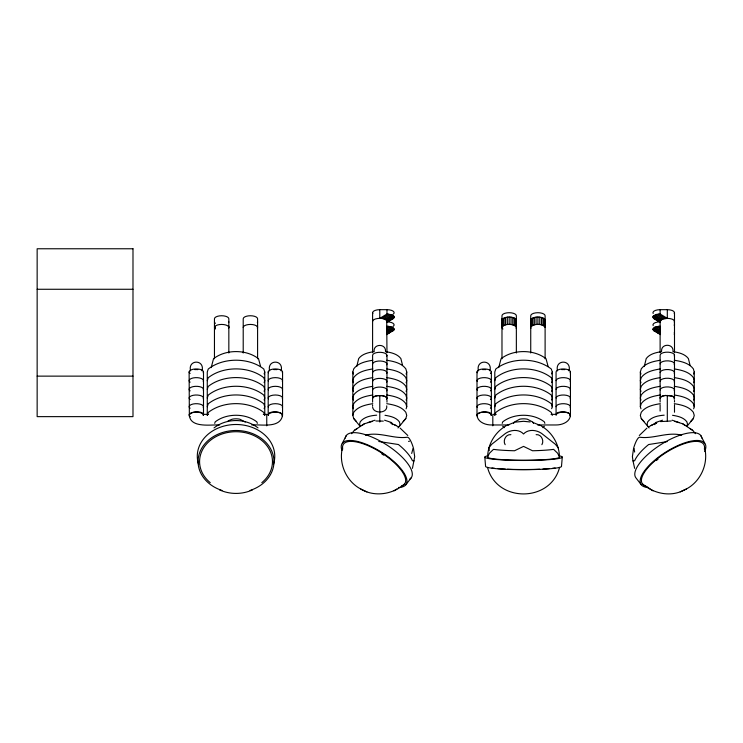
<?xml version="1.0" encoding="UTF-8"?>
<svg xmlns="http://www.w3.org/2000/svg" width="743" height="743" viewBox="0 0 743 743"><rect width="100%" height="100%" fill="white"/><g stroke="black" fill="none" stroke-linecap="round" stroke-linejoin="round"><path stroke-width="1.11" d="M413.006 448.503L411.687 453.462M562.284 457.103L561.494 466.372A37.949 3.306 0 0 1 523.546 469.678A37.949 3.306 0 0 1 485.588 466.372L484.798 457.103M541.517 426.092C552.346 432.565 559.275 444.481 559.488 457.103A35.943 3.13 0 0 1 523.546 460.233A35.943 3.13 0 0 1 487.603 457.103C487.817 444.481 494.736 432.565 505.574 426.092M342.542 447.453C338.13 464.069 346.925 482.913 362.649 489.925M374.035 351.002C373.785 343.572 385.775 343.572 385.533 351.002M412.449 468.359L414.696 456.666L413.47 448.233A14.488 3.446 76 0 0 407.025 437.274C393.307 439.057 379.543 431.553 365.407 435.166M661.558 350.854C661.307 343.424 673.297 343.424 673.056 350.854M356.733 366.55L358.693 358.572C362.287 353.807 368.565 352.526 374.128 351.615M644.255 366.55L646.215 358.572C649.809 353.807 656.088 352.526 661.651 351.615M211.179 367.636L213.529 358.73C225.658 349.21 246.388 349.21 258.518 358.73L260.607 366.55M498.702 367.636L501.051 358.73C513.172 349.21 533.911 349.21 546.04 358.73L548.13 366.55M376.645 415.17C370.785 415.634 364.098 416.86 360.253 421.736L359.566 424.095L360.253 426.454L353.742 418.55L352.832 415.411L352.832 371.983L353.742 368.834C358.191 362.955 365.937 361.367 372.81 360.244M352.832 415.411L353.742 412.263C358.191 406.384 365.937 404.796 372.81 403.672M406.124 374.073L406.737 371.983L405.817 368.834C401.378 362.955 393.632 361.367 386.759 360.244M406.124 382.766L406.737 380.667L405.817 377.518C401.378 371.639 393.632 370.051 386.759 368.927M406.124 391.45L406.737 389.351L405.817 386.202C401.378 380.323 393.632 378.735 386.759 377.611M406.124 400.133L406.737 398.034L405.817 394.895C401.378 389.007 393.632 387.419 386.759 386.304M397.96 427.922L399.307 426.454L400.003 424.095L399.307 421.736C395.982 417.325 390.168 416.136 385.013 415.291M406.124 408.817L406.737 406.727L406.737 371.983M399.307 426.454L405.817 418.55L406.737 415.411L405.817 412.263C401.378 406.384 393.632 404.796 386.759 403.672M640.958 408.817L640.345 406.727L640.345 371.983L641.265 368.834C645.704 362.955 653.459 361.367 660.332 360.244M640.345 406.727L641.265 403.579C645.704 397.7 653.459 396.112 660.332 394.988M693.646 374.073L694.259 371.983L693.34 368.834C688.9 362.955 681.155 361.367 674.282 360.244M693.646 382.766L694.259 380.667L693.34 377.518C688.9 371.639 681.155 370.051 674.282 368.927M693.646 391.45L694.259 389.351L693.34 386.202C688.9 380.323 681.155 378.735 674.282 377.611M693.646 400.133L694.259 398.034L693.34 394.895C688.9 389.007 681.155 387.419 674.282 386.304M693.646 408.817L694.259 406.727L694.259 371.983M672.536 415.291C677.69 416.136 683.504 417.325 686.829 421.736L687.516 424.095L686.829 426.454L693.34 418.55L694.259 415.411L693.34 412.263C688.9 406.384 681.155 404.796 674.282 403.672M203.498 371.983L203.498 415.198A7.189 3.037 0 0 0 198.167 412.263A7.189 3.037 0 0 0 190.087 413.675L189.363 414.408C189.344 428.646 211.774 424.392 219.603 424.968M190.087 413.675L189.363 414.399L189.363 415.987A7.189 3.037 0 0 0 190.087 416.712A7.17 3.028 -3.1 0 1 189.354 415.978L189.121 371.983M228.835 326.168L228.593 328.257L228.835 327.468A7.189 3.037 0 0 0 221.646 324.431A7.189 3.037 0 0 0 214.458 327.468L215.424 328.991M257.338 326.948L257.589 326.168M257.338 328.257L257.589 327.468A7.189 3.037 0 0 0 250.4 324.431A7.189 3.037 0 0 0 243.212 327.468M393.911 328.415L386.722 332.762L386.722 334.331L393.911 329.985L394.161 329.205L392.053 327.05L386.973 326.168M386.666 322.453L393.196 318.571L393.911 317.837L393.911 316.267L392.053 314.902L386.973 314.01L379.784 318.357A7.189 3.037 0 0 0 372.596 321.394M501.98 320.084L502.222 319.304C505.872 316.174 512.466 316.174 516.106 319.304L516.357 320.084M502.222 319.304L501.98 327.468A7.189 3.037 0 0 0 502.946 328.991M530.734 320.084L530.976 319.304C534.626 316.174 541.22 316.174 544.86 319.304L545.111 320.084M530.976 319.304L530.734 327.468A7.189 3.037 0 0 0 530.976 328.257M660.425 322.453L653.896 318.571L652.93 317.047L653.171 316.267L656.524 314.419L660.118 314.01L667.307 318.357A7.189 3.037 0 0 1 674.245 322.183M660.425 334.61L653.896 330.719L652.93 329.205L655.038 327.05L660.118 326.168M660.118 352.721L660.118 321.394L662.217 319.249L667.307 318.357L667.307 309.673L660.118 309.673A7.189 3.037 0 0 0 653.171 313.49M207.269 380.667L208.254 377.713C223.225 365.955 248.821 365.955 263.793 377.713L264.777 380.667L264.118 382.626M207.269 389.351L208.254 386.406C223.225 374.639 248.821 374.639 263.793 386.406L264.777 389.351L264.118 391.32M207.269 398.034L208.254 395.09C223.225 383.332 248.821 383.332 263.793 395.09L264.777 398.034L264.118 400.003M207.269 406.727L208.254 403.774C223.225 392.016 248.821 392.016 263.793 403.774L264.777 406.727L264.118 408.687M214.699 423.361L215.191 421.885C226.42 413.062 245.627 413.062 256.855 421.885L257.338 423.361M264.118 373.943L264.777 371.983L263.793 369.03C248.821 357.272 223.225 357.272 208.254 369.03L207.269 371.983L207.269 415.411L208.254 412.458C223.225 400.7 248.821 400.7 263.793 412.458L264.777 415.411L264.777 371.983M494.792 380.667L495.767 377.713C510.747 365.955 536.344 365.955 551.315 377.713L552.3 380.667L551.64 382.626M494.792 389.351L495.767 386.406C510.747 374.639 536.344 374.639 551.315 386.406L552.3 389.351L551.64 391.32M494.792 398.034L495.767 395.09C510.747 383.332 536.344 383.332 551.315 395.09L552.3 398.034L551.64 400.003M494.792 406.727L495.767 403.774C510.747 392.016 536.344 392.016 551.315 403.774L552.3 406.727L551.64 408.687M502.222 423.361L502.714 421.885C513.942 413.062 533.14 413.062 544.378 421.885L544.86 423.361M551.64 373.943L552.3 371.983L551.315 369.03C536.344 357.272 510.747 357.272 495.767 369.03L494.792 371.983L494.792 415.411L495.767 412.458C510.747 400.7 536.344 400.7 551.315 412.458L552.3 415.411M559.572 467.375C550.526 502.77 496.556 502.77 487.51 467.375M541.879 444.685C544.452 440.655 541.136 433.977 536.13 434.655M487.603 457.103L489.423 453.267L493.482 449.348A34.717 3.028 0 0 0 514.555 450.76L523.546 446.385L532.527 450.76A34.717 3.028 0 0 0 553.609 449.348L557.668 453.267L559.488 457.103M342.356 443.209L346.349 435.472M405.854 484.733L411.167 477.86M351.532 433.689L354.365 430.373L364.395 423.77L372.401 421.374M639.286 435.491L646.949 428.126M403.124 421.485L405.817 418.55M690.646 421.485L693.34 418.55M386.666 334.61L393.911 329.985M502.222 326.679C505.872 323.558 512.466 323.558 516.106 326.679L516.357 327.468A7.189 3.037 0 0 1 516.106 328.257M530.976 326.679C534.626 323.558 541.22 323.558 544.86 326.679L545.111 327.468M542.938 427.68L544.378 426.306M360.764 489.043C374.509 497.346 392.871 494.485 404.601 483.916M354.365 430.373L357.374 428.405M361.702 425.535L364.395 423.77M394.069 490.844L396.892 488.996M214.012 427.903C226.559 418.105 245.487 418.105 258.035 427.903M393.196 314.224A7.189 3.037 0 0 0 386.973 309.673L379.784 309.673L379.784 318.357L381.642 318.459L388.83 314.113M381.642 318.459L383.379 318.766L390.567 314.419M383.379 318.766L384.865 319.249L392.053 314.902M384.865 319.249L386.007 319.871L393.196 315.534M386.973 352.721L386.722 320.604L393.911 316.267M394.161 317.047L386.973 321.394L386.722 322.183L393.911 317.837M387.038 327.357L388.83 326.27M386.973 328.74L390.567 326.567M386.666 330.31L392.053 327.05M386.908 331.48L393.196 327.682M386.973 333.542L394.161 329.205M388.765 332.92L390.567 331.833M368.222 422.479L374.974 420.194M648.89 426.714L652.772 424.643M684.442 489.925C700.157 482.913 708.961 464.069 704.55 447.453M393.196 318.571L386.973 321.849A7.189 3.037 0 0 1 393.196 326.381M392.053 331.35L393.196 330.719M228.073 420.882L232.178 419.21A8.192 3.464 0 0 1 239.84 419.21L245.264 422.061M653.06 424.532L656.793 422.795L650.97 425.488M642.491 483.916C653.673 493.668 670.734 497.383 684.136 490.046M680.207 491.866L686.328 489.043M506.187 425.693L514.555 422.312M252.36 489.971C242.042 494.569 230.005 494.569 219.687 489.971M408.548 441.407L409.486 441.203M662.496 420.194L655.735 422.479A8.192 3.464 0 0 0 654.899 424.652M372.81 368.927C365.937 370.051 358.191 371.639 353.742 377.518L352.832 380.667L353.436 382.766M372.81 377.611C365.937 378.735 358.191 380.323 353.742 386.202L352.832 389.351L353.436 391.45M372.81 386.304C365.937 387.419 358.191 389.007 353.742 394.895L352.832 398.034L353.436 400.133M372.81 394.988C365.937 396.112 358.191 397.7 353.742 403.579L352.832 406.727L353.436 408.817M660.332 368.927C653.459 370.051 645.704 371.639 641.265 377.518L640.345 380.667L640.958 382.766M660.332 377.611C653.459 378.735 645.704 380.323 641.265 386.202L640.345 389.351L640.958 391.45M660.332 386.304C653.459 387.419 645.704 389.007 641.265 394.895L640.345 398.034L640.958 400.133M660.332 403.672C653.459 404.796 645.704 406.384 641.265 412.263L640.345 415.411L641.265 418.55L649.122 427.922M660.546 421.587L671.189 420.984M667.195 441.621L648.648 444.528A34.717 12.705 -32.5 0 0 634.643 460.762L632.999 460.883L632.395 456.666L633.612 448.233A14.488 3.446 -76 0 1 640.057 437.274C653.784 439.057 667.548 431.553 681.675 435.166M515.484 422.117L523.546 421.3L530.121 421.95M664.168 415.17C658.307 415.634 651.62 416.86 647.775 421.736L647.088 424.095L647.775 426.454M386.713 398.935A7.17 2.712 0 0 0 381.642 395.61L377.927 395.629A7.17 2.712 0 0 0 372.614 398.229M674.245 399.195A7.189 3.037 0 0 0 670.901 395.787L665.44 395.48A7.189 3.037 0 0 0 660.118 398.415L660.118 355.191A7.189 3.037 0 0 1 668.245 352.182A7.189 3.037 0 0 1 674.245 355.981M386.722 399.353A7.189 3.037 0 0 0 381.642 395.629L377.927 395.62A7.189 3.037 0 0 0 372.596 398.564L372.596 355.349A7.189 3.037 0 0 1 380.722 352.331A7.189 3.037 0 0 1 386.722 356.129M670.901 395.787L665.44 395.471A7.17 2.712 0 0 0 660.128 398.081M37.15 289.268L132.988 289.268M37.15 376.134L132.988 376.134M203.935 414.353L208.504 414.353M263.328 414.353L266.756 414.353L266.756 425.832M496.24 414.353L492.813 414.353L492.813 425.832M551.065 414.353L555.634 414.353M251.803 424.968C260.347 424.114 280.436 428.878 282.563 415.198L282.563 371.983M508.918 424.968L491.374 424.968C485.42 425.033 477.47 422.052 476.997 415.198L476.997 371.983M537.672 424.968L556.07 424.968C562.033 425.033 569.974 422.052 570.448 415.198L570.448 371.983M375.902 420.984L383.314 421.114M414.083 460.883L412.449 460.762A34.717 12.705 32.5 0 0 398.443 444.528L378.754 441.481M510.905 434.655C505.899 433.977 502.574 440.655 505.156 444.685M672.954 351.615C678.517 352.526 684.795 353.807 688.389 358.572L690.108 365.463M674.282 394.988C681.155 396.112 688.9 397.7 693.34 403.579L694.259 406.727M385.431 351.615C391.004 352.526 397.273 353.807 400.876 358.572L402.585 365.463M386.759 394.988C393.632 396.112 401.378 397.7 405.817 403.579L406.737 406.727M672.071 420.185L678.851 422.47M384.549 420.185L391.338 422.47A8.192 3.464 0 0 1 392.193 424.643M674.681 421.374L682.687 423.77L685.38 425.535M532.527 422.312L540.904 425.693M390.289 422.795L398.202 426.714M362.955 490.046L366.875 491.866M394.319 424.643L396.112 425.488M653.896 318.571L660.118 321.849A7.189 3.037 0 0 0 653.171 325.648M653.896 330.719L655.038 331.35M658.252 314.113L665.44 318.459M656.524 314.419L663.713 318.766M655.038 314.902L662.217 319.249M653.896 315.534L661.075 319.871M653.171 316.267L660.36 320.604M652.93 317.047L660.118 321.394M653.171 317.837L660.36 322.183M658.252 326.27L660.053 327.357M656.524 326.567L660.118 328.74M655.038 327.05L660.425 330.31M653.896 327.682L660.183 331.48M653.171 328.415L660.36 332.762M652.93 329.205L660.118 333.542M656.524 331.833L658.317 332.92M653.171 329.985L660.36 334.331M689.718 428.405L692.717 430.373L695.559 433.689M682.687 423.77L692.717 430.373M653.023 490.844L645.639 485.978A36.453 13.337 -32.5 0 1 666.415 452.338A36.453 13.337 -32.5 0 1 704.373 449.153M400.143 428.126L407.796 435.491M502.714 426.306L504.153 427.68M386.007 319.871L386.722 320.604M214.458 326.168L215.424 327.682M641.265 418.55L643.958 421.485M353.742 418.55L356.436 421.485M558.262 447.834L555.346 444.258L541.517 433.355A14.488 11.684 32.2 0 0 523.546 433.996A14.488 11.684 -32.2 0 0 505.574 433.355L491.745 444.258L488.829 447.834L489.275 450.713M641.237 484.733L635.924 477.86A38.747 14.182 -32.5 0 1 662.867 443.367A38.747 14.182 -32.5 0 1 701.81 438.082M700.742 435.472L704.726 443.209M640.345 371.983L640.958 374.073M352.832 371.983L353.436 374.073M634.643 452.05L634.085 448.531M632.999 460.883L634.643 468.359M386.722 405.845C387.985 413.442 373.571 414.204 372.596 407.108M674.495 312.71L674.495 352.721M674.495 355.191L674.495 398.415M674.495 400.514L674.495 402.019M674.495 404.805L674.495 412.235M667.307 395.378L667.307 421.244M660.118 309.673L660.118 314.01M660.118 399.075L660.118 402.019M660.118 404.805L660.118 411.074M569.008 370.896C571.971 359.222 554.547 359.222 557.51 370.896M552.3 371.983L552.3 406.727M545.111 358.804L545.111 315.747A7.189 3.037 0 0 0 537.923 312.71A7.189 3.037 0 0 0 530.734 315.747L530.734 352.999M544.86 319.304L544.86 326.679M544.145 318.571L544.145 325.954M543.003 317.939L543.003 325.323M541.517 317.456L541.517 324.84M539.78 317.15L539.78 324.533M537.923 317.047L537.923 324.431M536.056 317.15L536.056 324.533M534.328 317.456L534.328 324.84M532.833 317.939L532.833 325.323M531.691 318.571L531.691 325.954M516.357 352.999L516.357 315.747A7.189 3.037 0 0 0 509.169 312.71A7.189 3.037 0 0 0 501.98 315.747L501.98 358.804M516.106 319.304L516.106 326.679M515.391 318.571L515.391 325.954M514.249 317.939L514.249 325.323M512.763 317.456L512.763 324.84M511.026 317.15L511.026 324.533M509.169 317.047L509.169 324.431M507.311 317.15L507.311 324.533M505.574 317.456L505.574 324.84M504.088 317.939L504.088 325.323M502.946 318.571L502.946 325.954M491.374 371.983L491.374 415.198A7.189 3.037 0 0 0 485.123 412.189A7.189 3.037 0 0 0 477.247 414.408L477.247 415.987L477.247 414.408A7.17 3.028 -3.1 0 1 486.015 411.873A7.17 3.028 -3.1 0 1 491.067 415.356M489.943 370.896C492.897 359.222 475.483 359.222 478.436 370.896M386.973 309.673L386.973 314.01M386.973 355.349L386.973 398.564M386.973 399.929L386.973 402.167M379.784 395.527L379.784 422.005M372.596 312.71L372.596 352.721M372.596 399.232L372.596 402.167M372.596 404.954L372.596 406.049M281.133 370.896C284.086 359.222 266.672 359.222 269.625 370.896M268.186 371.983L268.186 415.198A7.189 3.037 0 0 1 274.436 412.189A7.189 3.037 0 0 1 282.321 414.408L282.321 415.987L282.321 414.399A7.17 3.028 3.1 0 0 273.554 411.863A7.17 3.028 3.1 0 0 268.492 415.356M257.589 358.804L257.589 318.784A7.189 3.037 0 0 0 250.4 315.747A7.189 3.037 0 0 0 243.212 318.784L243.212 352.999M228.835 352.999L228.835 318.784A7.189 3.037 0 0 0 221.646 315.747A7.189 3.037 0 0 0 214.458 318.784L214.458 358.804M214.699 326.948L214.699 328.257M202.059 370.896C205.022 359.222 187.598 359.222 190.561 370.896M667.307 309.673A7.189 3.037 0 0 1 674.245 313.49M674.245 332.762A7.189 3.037 0 0 1 674.245 334.331M674.245 324.069A7.189 3.037 0 0 1 674.245 325.648M669.164 395.462A7.17 2.712 0 0 1 674.235 398.777M660.118 363.884A7.189 3.037 0 0 1 668.245 360.866A7.189 3.037 0 0 1 674.245 364.664M660.118 372.568A7.189 3.037 0 0 1 668.245 369.559A7.189 3.037 0 0 1 674.245 373.357M660.118 381.252A7.189 3.037 0 0 1 668.245 378.243A7.189 3.037 0 0 1 674.245 382.041M660.118 389.936A7.189 3.037 0 0 1 668.245 386.927A7.189 3.037 0 0 1 674.245 390.725M648.565 487.482A37.949 13.894 -32.5 0 1 665.301 452.394A37.949 13.894 -32.5 0 1 704.726 451.512M656.385 460.53A34.503 12.631 -32.5 0 1 658.038 459.155M530.976 319.574A7.189 3.037 0 0 1 530.734 318.784M502.946 320.298A7.189 3.037 0 0 1 501.98 318.784M516.357 318.784A7.189 3.037 0 0 1 516.106 319.574M556.126 414.557A7.17 3.028 3.1 0 1 562.358 411.836A7.17 3.028 3.1 0 1 570.215 414.399L570.197 415.987L570.197 414.399A7.189 3.037 0 0 0 562.321 412.189A7.189 3.037 0 0 0 556.07 415.198L556.07 371.983A7.189 3.037 0 0 1 564.197 368.965A7.189 3.037 0 0 1 570.197 372.763M556.07 380.667A7.189 3.037 0 0 1 564.197 377.658A7.189 3.037 0 0 1 570.197 381.447M556.07 389.351A7.189 3.037 0 0 1 564.197 386.341A7.189 3.037 0 0 1 570.197 390.14M556.07 398.034A7.189 3.037 0 0 1 564.197 395.025A7.189 3.037 0 0 1 570.197 398.824M556.07 406.727A7.189 3.037 0 0 1 564.197 403.709A7.189 3.037 0 0 1 570.197 407.508M477.247 390.14A7.189 3.037 0 0 1 485.123 386.341A7.189 3.037 0 0 1 490.417 390.874M477.247 398.824A7.189 3.037 0 0 1 485.123 395.025A7.189 3.037 0 0 1 490.417 399.558M477.247 407.508A7.189 3.037 0 0 1 485.123 403.709A7.189 3.037 0 0 1 490.417 408.241M561.773 369.633A5.749 2.433 0 0 1 564.745 369.633M477.247 372.763A7.189 3.037 0 0 1 485.123 368.965A7.189 3.037 0 0 1 490.417 373.497M477.247 381.447A7.189 3.037 0 0 1 485.123 377.658A7.189 3.037 0 0 1 490.417 382.181M482.699 369.633A5.749 2.433 0 0 1 485.681 369.633M555.114 467.96A36.453 3.176 0 0 1 552.467 468.304M549.318 468.619A36.453 3.176 0 0 1 542.929 469.056M539.678 469.214A36.453 3.176 0 0 1 507.413 469.214M505.314 469.121A36.453 3.176 0 0 1 497.773 468.619M494.624 468.304A36.453 3.176 0 0 1 491.977 467.96M559.34 455.812A38.747 3.381 0 0 1 523.546 460.474A38.747 3.381 0 0 1 487.752 455.812M533.465 423.399A15.399 6.511 0 0 0 532.787 422.061L527.363 419.21A8.192 3.464 0 0 0 519.701 419.21L514.295 422.08A15.399 6.511 0 0 0 513.617 423.417M372.837 313.49A7.189 3.037 0 0 1 379.784 309.673M372.596 381.4A7.189 3.037 0 0 1 380.722 378.391A7.189 3.037 0 0 1 386.722 382.19M372.596 390.094A7.189 3.037 0 0 1 380.722 387.075A7.189 3.037 0 0 1 386.722 390.874M372.596 372.717A7.189 3.037 0 0 1 380.722 369.708A7.189 3.037 0 0 1 386.722 373.506M372.596 364.033A7.189 3.037 0 0 1 380.722 361.024A7.189 3.037 0 0 1 386.722 364.822M342.709 449.153A36.453 13.337 32.5 0 1 380.667 452.338A36.453 13.337 32.5 0 1 401.443 485.978M345.272 438.082A38.747 14.182 32.5 0 1 386.369 444.704A38.747 14.182 32.5 0 1 409.755 479.151M341.956 450.49A37.949 13.894 32.5 0 1 382.608 452.924A37.949 13.894 32.5 0 1 398.527 487.482M381.837 453.927A34.503 12.631 32.5 0 1 383.704 455.18M257.589 321.821A7.189 3.037 0 0 1 257.338 322.611M215.424 323.344A7.189 3.037 0 0 1 214.458 321.821M228.835 321.821A7.189 3.037 0 0 1 228.593 322.611M189.354 414.399A7.17 3.028 -3.1 0 1 198.13 411.863A7.17 3.028 -3.1 0 1 203.192 415.356M190.087 382.181A7.189 3.037 0 0 1 195.372 377.658A7.189 3.037 0 0 1 203.257 381.447M190.087 390.874A7.189 3.037 0 0 1 195.372 386.341A7.189 3.037 0 0 1 203.257 390.14M190.087 373.497A7.189 3.037 0 0 1 195.372 368.965A7.189 3.037 0 0 1 203.257 372.763M190.087 399.558A7.189 3.037 0 0 1 195.372 395.025A7.189 3.037 0 0 1 203.257 398.824M190.087 408.241A7.189 3.037 0 0 1 195.372 403.709A7.189 3.037 0 0 1 203.257 407.508M268.437 390.14A7.189 3.037 0 0 1 275.374 386.314A7.189 3.037 0 0 1 282.321 390.14M268.437 398.824A7.189 3.037 0 0 1 275.374 394.997A7.189 3.037 0 0 1 282.321 398.824M268.437 407.508A7.189 3.037 0 0 1 275.374 403.681A7.189 3.037 0 0 1 282.321 407.508M194.824 369.633A5.749 2.433 0 0 1 197.796 369.633M268.437 381.447A7.189 3.037 0 0 1 275.374 377.63A7.189 3.037 0 0 1 282.321 381.447M268.437 372.763A7.189 3.037 0 0 1 275.374 368.937A7.189 3.037 0 0 1 282.321 372.763M273.888 369.633A5.749 2.433 0 0 1 276.87 369.633M210.25 482.681A36.453 29.859 0 0 1 210.25 440.46A36.453 29.859 0 0 1 261.796 440.46A36.453 29.859 0 0 1 261.796 482.681M198.604 464.449A38.747 31.735 0 0 1 236.023 424.494A38.747 31.735 0 0 1 273.443 464.449M222.018 490.464A37.949 31.085 0 0 1 205.802 442.763A37.949 31.085 0 0 1 266.245 442.763A37.949 31.085 0 0 1 250.029 490.464M132.988 248.766L37.15 248.766L37.15 416.637L132.988 416.637L132.988 248.766"/></g></svg>
